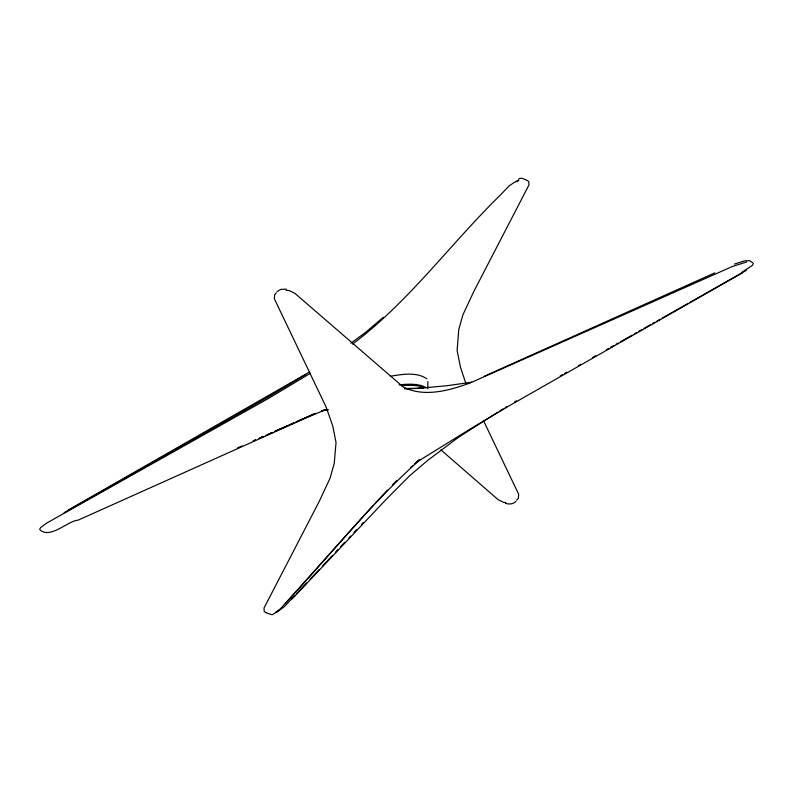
<?xml version="1.0" encoding="UTF-8"?>
<svg xmlns="http://www.w3.org/2000/svg" width="793" height="793" viewBox="0 0 793 793"><rect width="100%" height="100%" fill="white"/><g stroke="black" fill="none" stroke-linecap="round" stroke-linejoin="round"><path stroke-width="1.19" d="M427.794 388.768L427.873 381.562M39.65 529.397L40.592 527.642L46.549 523.172L268.807 398.235L310.35 373.315M753.35 263.603L752.408 265.358L741.326 272.713M285.252 603.562C329.809 555.368 370.866 503.674 419.834 459.742M279.453 609.926L373.424 505.121M276.341 292.835L274.665 294.639L274.338 298.763L326.062 406.908L332.723 425.891L336.034 442.425L334.249 463.34L330.076 478.169L319.183 501.503L264.019 608.053L264.218 611.462L265.814 612.523M516.659 500.165L518.335 498.361L518.662 494.237L483.373 420.409M375.079 503.357L387.499 490.064M294.887 595.513L284.221 606.814L278.809 610.57M296.572 593.709L306.703 582.905M310.083 579.296L319.371 569.394M322.751 565.786L332.039 555.883M335.419 552.285L337.957 549.579M340.484 546.873L344.707 542.372M348.93 537.872L350.615 536.068M353.995 532.47L356.533 529.764M361.598 524.361L363.283 522.557M277.025 291.626L280.841 289.386L286.313 289.148M515.975 501.374C513.458 504.15 508.809 504.626 505.498 503.277M292.062 598.943L386.132 499.412L409.723 475.691L427.655 460.426L458.314 437.429L497.845 412.132M392.505 484.781L396.817 480.548M410.774 467.345L412.568 465.788M414.352 464.232L419.725 459.583M383.267 317.309L365.335 332.574L350.863 343.191M419.705 459.494L416.107 462.517L470.536 428.795L511.029 404.757L742.526 272.802M352.528 344.093C408.861 301.935 450.553 243.629 500.641 194.791L508.769 186.186L514.181 182.43L517.551 181.072M276.767 611.631L281.396 608.29M278.264 611.304L272.168 614.753L266.032 612.791M499.947 410.853L503.089 408.93M505.191 407.642L507.292 406.363M518.483 179.188C521.298 176.77 524.232 179.525 526.958 180.209M305.811 374.445L269.253 396.431L64.134 512.714M309.29 372.135L68.644 509.81M514.548 401.992L516.59 400.782M746.312 270.363L690.207 302.202M560.255 375.872L562.406 374.653M564.557 373.434L566.708 372.214M578.513 365.523L580.664 364.304M592.48 357.603L595.702 355.779M606.437 349.693L608.588 348.474M610.739 347.255L613.96 345.431M616.102 344.212L618.253 342.992M620.404 341.773L632.209 335.082M634.36 333.863L636.511 332.644M638.652 331.424L641.874 329.601M644.025 328.381L650.468 324.733M652.619 323.514L654.76 322.295M656.911 321.076L660.133 319.252M662.284 318.033L688.056 303.422M484.206 376.298L714.81 272.871M237.523 447.936L242.034 445.934M253.314 440.928L255.564 439.927M258.954 438.42L263.464 436.418L260.054 437.885M265.714 435.416L272.485 432.413L269.075 433.88M253.284 440.878L255.544 439.877M288.255 425.385L274.715 431.382L293.906 422.907L290.516 424.384M516.223 181.369L518.9 180.368L517.66 180.774M275.33 612.226L278.63 611.006M734.496 264.079L743.755 261.115M746.669 261.997L732.415 266.468L469.773 383.108C449.076 390.572 424.324 397.531 403.439 387.172L294.827 293.291L289.465 290.684L286.095 290.228M390.305 376.249C402.16 374.385 416.226 371.639 426.822 378.757M471.597 382.226L447.103 385.695L417.861 388.441L423.115 388.253L404.767 388.471M328.431 409.783L321.403 410.774L325.913 409.614L308.794 416.702L78.19 520.129C68 520.723 50.802 538.953 40.235 530.111M744.617 260.897L749.633 260.649L752.765 262.889M404.698 388.857L423.115 388.253M505.775 502.623L503.535 502.316L498.173 499.709L440.849 449.839M527.176 180.477L528.772 181.538L528.971 184.947L473.808 291.497L462.914 314.831L458.741 329.66L457.125 350.565L460.426 367.1L465.709 382.999M401.635 385.745A31.799 10.507 -10 0 1 423.938 387.549M399.107 384.912A31.799 10.507 -10 0 1 426.01 387.797M315.336 413.391L296.166 421.906L315.336 413.391"/></g></svg>
